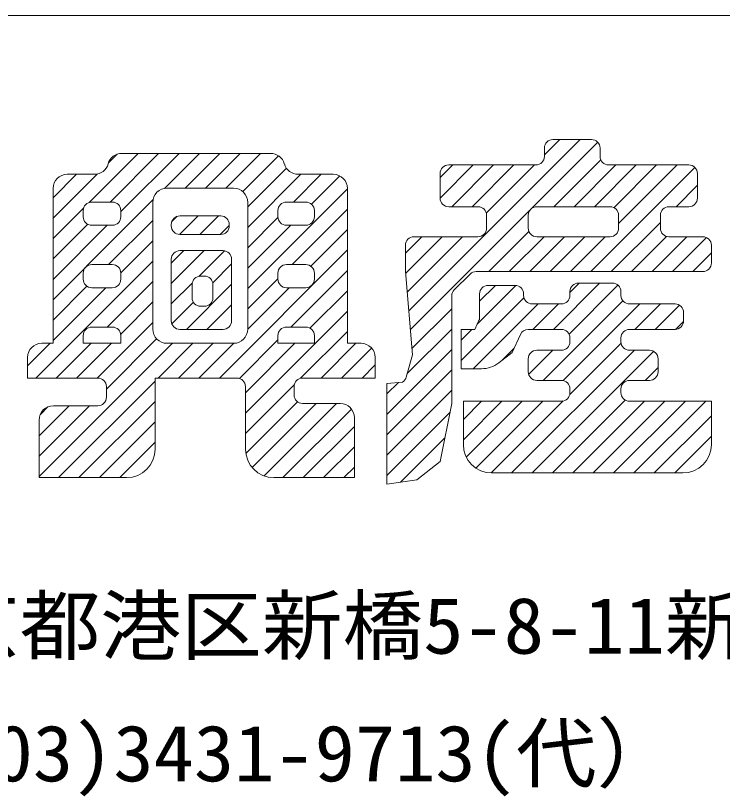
# Model space of a CAD drawing. Units: millimetres, scale not verified. Extents: x -3580 to 3580, y -1188 to 1188.
# Drawn here: x 958.6 to 1032.2, y -1089.3 to -1008 of the extents above; entities that cross this region are included whole.
import ezdxf
from ezdxf.enums import TextEntityAlignment as Align

# ---------------------------------------------------------------- set-up
doc = ezdxf.new("R2010")
doc.units = ezdxf.units.MM
doc.header["$LTSCALE"] = 6
doc.layers.add('0-0_0', color=7, linetype='Continuous', lineweight=18)
doc.layers.add('0-4_WAKU', color=7, linetype='Continuous', lineweight=18)
doc.styles.add('ＭＳ ゴシック', font='')
doc.styles.get('ＭＳ ゴシック').set_extended_font_data('MS Gothic')

msp = doc.modelspace()

# ---------------------------------------------------------------- linework, layer by layer
at = {"layer": '0-0_0'}
for p, q in [((999.552, -1038.764), (1017.404, -1020.912)), ((1012.374, -1028.063), (1019.238, -1021.199)), ((1013.683, -1022.511), (1015.282, -1020.912)), ((1018.585, -1020.912), (1014.571, -1020.912)), ((966.31, -1027.458), (971.41, -1022.359)), ((968.31, -1023.337), (969.201, -1022.446)), ((968.469, -1027.421), (973.531, -1022.359)), ((969.594, -1028.417), (975.652, -1022.359)), ((985.184, -1022.359), (969.702, -1022.359)), ((974.135, -1025.997), (977.774, -1022.359)), ((976.279, -1025.974), (979.895, -1022.359)), ((978.4, -1025.974), (982.016, -1022.359)), ((980.522, -1025.974), (984.138, -1022.359)), ((1013.683, -1021.8), (1013.683, -1022.676)), ((1019.473, -1022.676), (1019.473, -1021.8)), ((982.287, -1026.33), (986.008, -1022.609)), ((1014.656, -1027.903), (1019.541, -1023.017)), ((982.804, -1027.934), (986.832, -1023.907)), ((1002.827, -1024.882), (1004.145, -1023.564)), ((1002.827, -1027.003), (1006.267, -1023.564)), ((1012.795, -1023.564), (1003.715, -1023.564)), ((1004.049, -1027.903), (1008.388, -1023.564)), ((1006.17, -1027.903), (1010.509, -1023.564)), ((1007.624, -1028.57), (1012.631, -1023.564)), ((1016.777, -1027.903), (1021.116, -1023.564)), ((1018.512, -1034.653), (1029.343, -1023.822)), ((1018.898, -1027.903), (1023.237, -1023.564)), ((1028.717, -1023.564), (1020.361, -1023.564)), ((1020.921, -1028.001), (1025.359, -1023.564)), ((1021.403, -1029.641), (1027.48, -1023.564)), ((962.54, -1029.107), (967.149, -1024.498)), ((962.54, -1026.985), (964.997, -1024.528)), ((966.85, -1024.528), (964.02, -1024.528)), ((982.804, -1030.056), (988.332, -1024.528)), ((987.561, -1027.421), (990.453, -1024.528)), ((991.698, -1024.528), (988.037, -1024.528)), ((989.449, -1027.654), (992.398, -1024.704)), ((1002.827, -1024.452), (1002.827, -1027.015)), ((1029.605, -1027.015), (1029.605, -1024.452)), ((1027.383, -1027.903), (1029.605, -1025.681)), ((962.54, -1026.008), (962.54, -1042.126)), ((974.394, -1025.974), (981.324, -1025.974)), ((982.804, -1036.42), (993.178, -1026.046)), ((993.178, -1042.126), (993.178, -1026.008)), ((966.001, -1034.131), (972.936, -1027.196)), ((962.54, -1031.228), (965.713, -1028.055)), ((968.706, -1027.421), (966.564, -1027.421)), ((972.914, -1040.646), (972.914, -1027.454)), ((982.804, -1027.454), (982.804, -1040.646)), ((988.849, -1027.421), (986.829, -1027.421)), ((987.416, -1033.93), (993.178, -1028.168)), ((1003.715, -1027.903), (1006.764, -1027.903)), ((1012.883, -1027.903), (1020.515, -1027.903)), ((1026.633, -1027.903), (1028.717, -1027.903)), ((965.676, -1028.309), (965.676, -1028.944)), ((969.594, -1028.944), (969.594, -1028.309)), ((974.884, -1029.491), (975.467, -1028.907)), ((975.701, -1030.795), (977.629, -1028.867)), ((979.987, -1028.867), (975.731, -1028.867)), ((977.822, -1030.796), (979.75, -1028.867)), ((982.804, -1032.177), (985.945, -1029.036)), ((985.941, -1028.309), (985.941, -1028.944)), ((989.737, -1028.944), (989.737, -1028.309)), ((999.715, -1040.722), (1012.154, -1028.283)), ((1007.652, -1028.791), (1007.652, -1030.149)), ((1011.995, -1030.149), (1011.995, -1028.791)), ((1021.403, -1028.791), (1021.403, -1030.149)), ((1025.745, -1030.149), (1025.745, -1028.791)), ((962.54, -1033.349), (966.157, -1029.733)), ((962.54, -1035.471), (968.179, -1029.832)), ((966.564, -1029.832), (968.706, -1029.832)), ((968.324, -1033.93), (972.914, -1029.34)), ((974.843, -1029.755), (974.843, -1029.908)), ((980.875, -1029.908), (980.875, -1029.755)), ((982.804, -1034.298), (987.271, -1029.832)), ((986.829, -1029.832), (988.849, -1029.832)), ((1020.634, -1034.653), (1025.745, -1029.541)), ((979.943, -1030.796), (980.875, -1029.864)), ((989.369, -1034.098), (993.178, -1030.289)), ((1007.906, -1034.653), (1012.065, -1030.494)), ((969.593, -1034.782), (972.914, -1031.461)), ((975.731, -1030.796), (979.987, -1030.796)), ((999.209, -1032.743), (1000.915, -1031.037)), ((999.225, -1034.848), (1003.036, -1031.037)), ((999.388, -1036.806), (1005.158, -1031.037)), ((1006.764, -1031.037), (1000.097, -1031.037)), ((1010.027, -1034.653), (1013.643, -1031.037)), ((1012.148, -1034.653), (1015.764, -1031.037)), ((1020.515, -1031.037), (1012.883, -1031.037)), ((1014.27, -1034.653), (1017.886, -1031.037)), ((1016.391, -1034.653), (1020.007, -1031.037)), ((1022.755, -1034.653), (1026.402, -1031.006)), ((1024.876, -1034.653), (1028.492, -1031.037)), ((1030.165, -1031.037), (1026.633, -1031.037)), ((1026.998, -1034.653), (1030.533, -1031.117)), ((999.209, -1031.925), (999.209, -1034.653)), ((1031.053, -1033.765), (1031.053, -1031.925)), ((974.843, -1033.774), (976.134, -1032.483)), ((974.843, -1035.895), (978.256, -1032.483)), ((980.228, -1032.483), (975.731, -1032.483)), ((977.702, -1035.158), (980.366, -1032.494)), ((979.846, -1045.742), (993.178, -1032.41)), ((1029.119, -1034.653), (1031.053, -1032.719)), ((960.754, -1045.742), (972.914, -1033.583)), ((974.843, -1033.371), (974.843, -1039.791)), ((979.162, -1035.819), (981.116, -1033.866)), ((981.116, -1039.791), (981.116, -1033.371)), ((962.54, -1037.592), (965.878, -1034.254)), ((968.706, -1033.93), (966.564, -1033.93)), ((988.849, -1033.93), (986.829, -1033.93)), ((987.271, -1040.438), (993.178, -1034.531)), ((1030.165, -1034.653), (1006.572, -1034.653)), ((965.676, -1034.818), (965.676, -1035.452)), ((969.594, -1035.452), (969.594, -1034.818)), ((978.298, -1035.135), (977.903, -1035.135)), ((982.804, -1038.541), (985.941, -1035.405)), ((985.941, -1034.818), (985.941, -1035.452)), ((989.737, -1035.452), (989.737, -1034.818)), ((1005.945, -1034.913), (1004.294, -1036.562)), ((962.54, -1039.713), (966.066, -1036.187)), ((962.54, -1041.835), (968.035, -1036.34)), ((966.564, -1036.34), (968.706, -1036.34)), ((968.179, -1040.438), (972.914, -1035.704)), ((974.843, -1038.017), (977.038, -1035.823)), ((976.423, -1040.679), (981.116, -1035.987)), ((977.015, -1036.023), (977.015, -1037.381)), ((979.186, -1037.381), (979.186, -1036.023)), ((982.804, -1040.662), (987.126, -1036.34)), ((986.829, -1036.34), (988.849, -1036.34)), ((1006.706, -1040.095), (1010.699, -1036.102)), ((1006.929, -1037.751), (1008.581, -1036.099)), ((1010.624, -1036.099), (1007.817, -1036.099)), ((1014.607, -1040.679), (1019.428, -1035.858)), ((1016.241, -1041.166), (1021.335, -1036.073)), ((1016.337, -1036.828), (1017.307, -1035.858)), ((1020.756, -1035.858), (1017.225, -1035.858)), ((989.28, -1040.55), (993.178, -1036.653)), ((1006.929, -1036.987), (1006.929, -1039.715)), ((1011.512, -1037.14), (1011.512, -1036.987)), ((1016.337, -1036.746), (1016.337, -1037.14)), ((1021.644, -1037.14), (1021.644, -1036.746)), ((969.578, -1041.161), (972.914, -1037.825)), ((974.894, -1040.087), (977.142, -1037.839)), ((1004.999, -1043.924), (1011.545, -1037.378)), ((1013.546, -1045.983), (1021.837, -1037.692)), ((977.903, -1038.269), (978.298, -1038.269)), ((978.545, -1040.679), (981.116, -1038.108)), ((982.563, -1049.389), (993.178, -1038.774)), ((999.878, -1042.68), (1004.034, -1038.525)), ((1006.266, -1044.777), (1013.016, -1038.028)), ((1015.449, -1038.028), (1012.4, -1038.028)), ((1012.486, -1040.679), (1015.138, -1038.028)), ((1015.646, -1046.005), (1023.623, -1038.028)), ((1027.27, -1038.028), (1022.532, -1038.028)), ((1023.092, -1040.679), (1025.744, -1038.028)), ((1025.214, -1040.679), (1027.734, -1038.159)), ((1028.158, -1039.791), (1028.158, -1038.916)), ((967.118, -1045.742), (972.914, -1039.947)), ((1027.338, -1040.677), (1028.155, -1039.859)), ((968.706, -1040.438), (966.564, -1040.438)), ((975.731, -1040.679), (980.228, -1040.679)), ((988.849, -1040.438), (986.829, -1040.438)), ((988.306, -1045.767), (993.178, -1040.895)), ((999.401, -1045.279), (1004.034, -1040.646)), ((1004.999, -1041.803), (1006.122, -1040.679)), ((1010.306, -1043.09), (1011.181, -1041.195)), ((1011.987, -1040.679), (1015.449, -1040.679)), ((1022.532, -1040.679), (1027.27, -1040.679)), ((965.676, -1041.326), (965.676, -1042.126)), ((968.089, -1046.893), (973.319, -1041.663)), ((969.594, -1042.126), (969.594, -1041.326)), ((981.93, -1045.779), (985.941, -1041.769)), ((985.941, -1041.326), (985.941, -1042.126)), ((989.737, -1042.126), (989.737, -1041.326)), ((1016.337, -1041.567), (1016.337, -1041.961)), ((1021.644, -1041.961), (1021.644, -1041.567)), ((959.887, -1044.488), (962.249, -1042.126)), ((961.093, -1056.01), (974.977, -1042.126)), ((962.54, -1042.126), (961.367, -1042.126)), ((962.876, -1045.742), (966.492, -1042.126)), ((964.997, -1045.742), (968.613, -1042.126)), ((969.594, -1042.126), (965.676, -1042.126)), ((973.482, -1045.742), (977.098, -1042.126)), ((981.324, -1042.126), (974.394, -1042.126)), ((975.604, -1045.742), (979.22, -1042.126)), ((977.725, -1045.742), (981.341, -1042.126)), ((982.563, -1047.267), (987.705, -1042.126)), ((989.737, -1042.126), (985.941, -1042.126)), ((990.453, -1045.742), (994.069, -1042.126)), ((992.574, -1045.742), (995.696, -1042.62)), ((994.593, -1042.126), (993.178, -1042.126)), ((997.279, -1049.522), (1004.034, -1042.768)), ((1009.27, -1043.895), (1010.504, -1042.661)), ((1010.268, -1055.625), (1023.044, -1042.849)), ((1012.038, -1045.37), (1014.559, -1042.849)), ((1015.449, -1042.849), (1012.883, -1042.849)), ((1016.316, -1047.456), (1021.658, -1042.114)), ((1024.616, -1042.849), (1022.532, -1042.849)), ((959.887, -1043.606), (959.887, -1045.742)), ((996.073, -1045.742), (996.073, -1043.606)), ((1008.936, -1044.155), (1010.306, -1043.09)), ((1012.389, -1055.625), (1025.051, -1042.963)), ((994.696, -1045.742), (996.073, -1044.365)), ((1011.995, -1043.737), (1011.995, -1045.095)), ((1025.504, -1045.095), (1025.504, -1043.737)), ((997.279, -1051.644), (1004.034, -1044.889)), ((1004.999, -1044.777), (1007.12, -1044.777)), ((1024.153, -1045.983), (1025.504, -1044.632)), ((959.887, -1045.742), (967.201, -1045.742)), ((963.117, -1056.107), (973.155, -1046.069)), ((973.155, -1053.147), (973.155, -1045.742)), ((973.155, -1045.742), (981.675, -1045.742)), ((988.517, -1045.742), (996.073, -1045.742)), ((1012.883, -1045.983), (1015.449, -1045.983)), ((1022.532, -1045.983), (1024.616, -1045.983)), ((968.089, -1046.63), (968.089, -1047.746)), ((982.563, -1051.51), (987.655, -1046.419)), ((982.563, -1046.63), (982.563, -1053.147)), ((987.629, -1047.505), (987.629, -1046.63)), ((997.279, -1047.401), (998.478, -1046.202)), ((1016.337, -1046.871), (1016.337, -1047.264)), ((1021.644, -1047.264), (1021.644, -1046.871)), ((997.279, -1053.765), (1004.034, -1047.01)), ((965.238, -1056.107), (973.155, -1048.191)), ((982.598, -1053.597), (987.981, -1048.213)), ((983.26, -1055.056), (989.923, -1048.393)), ((984.509, -1055.928), (992.044, -1048.393)), ((992.422, -1048.393), (988.517, -1048.393)), ((1005.24, -1048.152), (1005.24, -1052.665)), ((1015.449, -1048.152), (1005.24, -1048.152)), ((1005.24, -1050.047), (1007.134, -1048.152)), ((1005.24, -1052.168), (1009.256, -1048.152)), ((1005.548, -1053.981), (1011.377, -1048.152)), ((1006.537, -1055.114), (1013.498, -1048.152)), ((1008.147, -1055.625), (1015.64, -1048.131)), ((1014.511, -1055.625), (1022.097, -1048.038)), ((1016.632, -1055.625), (1024.105, -1048.152)), ((1018.753, -1055.625), (1026.226, -1048.152)), ((1020.874, -1055.625), (1028.347, -1048.152)), ((1031.053, -1048.152), (1022.532, -1048.152)), ((1022.996, -1055.625), (1030.469, -1048.152)), ((1031.053, -1052.665), (1031.053, -1048.152)), ((961.093, -1051.767), (964.226, -1048.634)), ((961.093, -1053.889), (966.347, -1048.634)), ((961.216, -1049.523), (961.981, -1048.758)), ((967.201, -1048.634), (962.573, -1048.634)), ((986.451, -1056.107), (993.592, -1048.967)), ((997.279, -1055.886), (1003.849, -1049.316)), ((961.093, -1050.114), (961.093, -1056.107)), ((993.902, -1056.107), (993.902, -1049.873)), ((1025.117, -1055.625), (1031.053, -1049.69)), ((967.359, -1056.107), (973.155, -1050.312)), ((988.573, -1056.107), (993.902, -1050.778)), ((969.481, -1056.107), (973.155, -1052.433)), ((998.692, -1056.594), (1003.318, -1051.968)), ((1027.238, -1055.625), (1031.053, -1051.811)), ((990.694, -1056.107), (993.902, -1052.9)), ((992.815, -1056.107), (993.902, -1055.021)), ((1008.2, -1055.625), (1028.093, -1055.625)), ((961.093, -1056.107), (970.195, -1056.107)), ((985.523, -1056.107), (993.902, -1056.107))]:
    msp.add_line(p, q, dxfattribs=at)
for points in [[(999.3, -1045.647), (999.933, -1043.331), (999.209, -1034.653)], [(1004.034, -1037.19), (1004.034, -1048.393), (1002.827, -1054.42), (1000.415, -1056.348), (997.279, -1056.796)], [(1004.999, -1044.777), (1004.999, -1040.679), (1006.446, -1040.679), (1006.929, -1039.595)], [(997.279, -1056.796), (997.279, -1046.3), (998.914, -1046.167)]]:
    msp.add_lwpolyline(points, dxfattribs=at)
for centre, radius, start, end in [((1014.571, -1021.8), 0.888, 90, 180), ((1018.585, -1021.8), 0.888, 0, 90), ((969.702, -1023.839), 1.48, 90, 164.51187), ((985.184, -1023.839), 1.48, 15.48813, 90), ((1012.795, -1022.676), 0.888, 270, 0), ((1020.361, -1022.676), 0.888, 180, 270), ((966.85, -1023.048), 1.48, 270, 344.51187), ((988.037, -1023.048), 1.48, 195.48813, 270), ((1003.715, -1024.452), 0.888, 90, 180), ((1028.717, -1024.452), 0.888, 0, 90), ((964.02, -1026.008), 1.48, 90, 180), ((991.698, -1026.008), 1.48, 0, 90), ((974.394, -1027.454), 1.48, 90, 180), ((981.324, -1027.454), 1.48, 0, 90), ((1003.715, -1027.015), 0.888, 180, 270), ((1028.717, -1027.015), 0.888, 270, 0), ((966.564, -1028.309), 0.888, 90, 180), ((968.706, -1028.309), 0.888, 0, 90), ((986.829, -1028.309), 0.888, 90, 180), ((988.849, -1028.309), 0.888, 0, 90), ((1006.764, -1028.791), 0.888, 0, 90), ((1012.883, -1028.791), 0.888, 90, 180), ((1020.515, -1028.791), 0.888, 0, 90), ((1026.633, -1028.791), 0.888, 90, 180), ((966.564, -1028.944), 0.888, 180, 270), ((968.706, -1028.944), 0.888, 270, 0), ((975.731, -1029.755), 0.888, 90, 180), ((979.987, -1029.755), 0.888, 0, 90), ((986.829, -1028.944), 0.888, 180, 270), ((988.849, -1028.944), 0.888, 270, 0), ((975.731, -1029.908), 0.888, 180, 270), ((979.987, -1029.908), 0.888, 270, 0), ((1006.764, -1030.149), 0.888, 270, 0), ((1012.883, -1030.149), 0.888, 180, 270), ((1020.515, -1030.149), 0.888, 270, 0), ((1026.633, -1030.149), 0.888, 180, 270), ((1000.097, -1031.925), 0.888, 90, 180), ((1030.165, -1031.925), 0.888, 0, 90), ((975.731, -1033.371), 0.888, 90, 180), ((980.228, -1033.371), 0.888, 0, 90), ((1030.165, -1033.765), 0.888, 270, 0), ((966.564, -1034.818), 0.888, 90, 180), ((968.706, -1034.818), 0.888, 0, 90), ((986.829, -1034.818), 0.888, 90, 180), ((988.849, -1034.818), 0.888, 0, 90), ((1006.572, -1035.541), 0.888, 90, 134.9788), ((966.564, -1035.452), 0.888, 180, 270), ((968.706, -1035.452), 0.888, 270, 0), ((977.903, -1036.023), 0.888, 90, 180), ((978.298, -1036.023), 0.888, 0, 90), ((986.829, -1035.452), 0.888, 180, 270), ((988.849, -1035.452), 0.888, 270, 0), ((1007.817, -1036.987), 0.888, 90, 180), ((1010.624, -1036.987), 0.888, 0, 90), ((1017.225, -1036.746), 0.888, 90, 180), ((1020.756, -1036.746), 0.888, 0, 90), ((1004.922, -1037.19), 0.888, 134.9788, 180), ((1012.4, -1037.14), 0.888, 180, 270), ((1015.449, -1037.14), 0.888, 270, 0), ((1022.532, -1037.14), 0.888, 180, 270), ((977.903, -1037.381), 0.888, 180, 270), ((978.298, -1037.381), 0.888, 270, 0), ((1027.27, -1038.916), 0.888, 0, 90), ((975.731, -1039.791), 0.888, 180, 270), ((980.228, -1039.791), 0.888, 270, 0), ((1027.27, -1039.791), 0.888, 270, 0), ((966.564, -1041.326), 0.888, 90, 180), ((968.706, -1041.326), 0.888, 0, 90), ((974.394, -1040.646), 1.48, 180, 270), ((981.324, -1040.646), 1.48, 270, 0), ((986.829, -1041.326), 0.888, 90, 180), ((988.849, -1041.326), 0.888, 0, 90), ((1011.987, -1041.567), 0.888, 90, 155.20872), ((1015.449, -1041.567), 0.888, 0, 90), ((1022.532, -1041.567), 0.888, 90, 180), ((1015.449, -1041.961), 0.888, 270, 0), ((1022.532, -1041.961), 0.888, 180, 270), ((961.367, -1043.606), 1.48, 90, 180), ((994.593, -1043.606), 1.48, 0, 90), ((1012.883, -1043.737), 0.888, 90, 180), ((1024.616, -1043.737), 0.888, 0, 90), ((1007.12, -1041.817), 2.96, 270, 307.85445), ((1012.883, -1045.095), 0.888, 180, 270), ((1024.616, -1045.095), 0.888, 270, 0), ((967.201, -1046.63), 0.888, 0, 90), ((981.675, -1046.63), 0.888, 0, 90), ((988.517, -1046.63), 0.888, 90, 180), ((998.444, -1045.414), 0.888, 301.98631, 344.73412), ((1015.449, -1046.871), 0.888, 0, 90), ((1022.532, -1046.871), 0.888, 90, 180), ((988.517, -1047.505), 0.888, 180, 270), ((1015.449, -1047.264), 0.888, 270, 0), ((1022.532, -1047.264), 0.888, 180, 270), ((967.201, -1047.746), 0.888, 270, 0), ((992.422, -1049.873), 1.48, 0, 90), ((962.573, -1050.114), 1.48, 90, 180), ((970.195, -1053.147), 2.96, 270, 0), ((985.523, -1053.147), 2.96, 180, 270), ((1008.2, -1052.665), 2.96, 180, 270), ((1028.093, -1052.665), 2.96, 270, 0)]:
    msp.add_arc(centre, radius, start, end, dxfattribs=at)
at = {"layer": '0-4_WAKU'}
msp.add_line((295.776, -1008.013), (3495.776, -1008.013), dxfattribs=at)

# ---------------------------------------------------------------- texts
at = {"layer": '0-0_0', "style": 'ＭＳ ゴシック', "width": 1.05}
for s, p in [('本社〒105-0004東京都港区新橋5-8-11新橋エンタービル3Ｆ', (883.556, -1076.201)), ('TEL.東京(03)3431-9713(代）  FAX.(03)3431-9708', (918.503, -1089.491))]:
    msp.add_text(s, height=5.865, dxfattribs=at).set_placement(p, align=Align.BOTTOM_LEFT)

doc.saveas('drawing.dxf')
